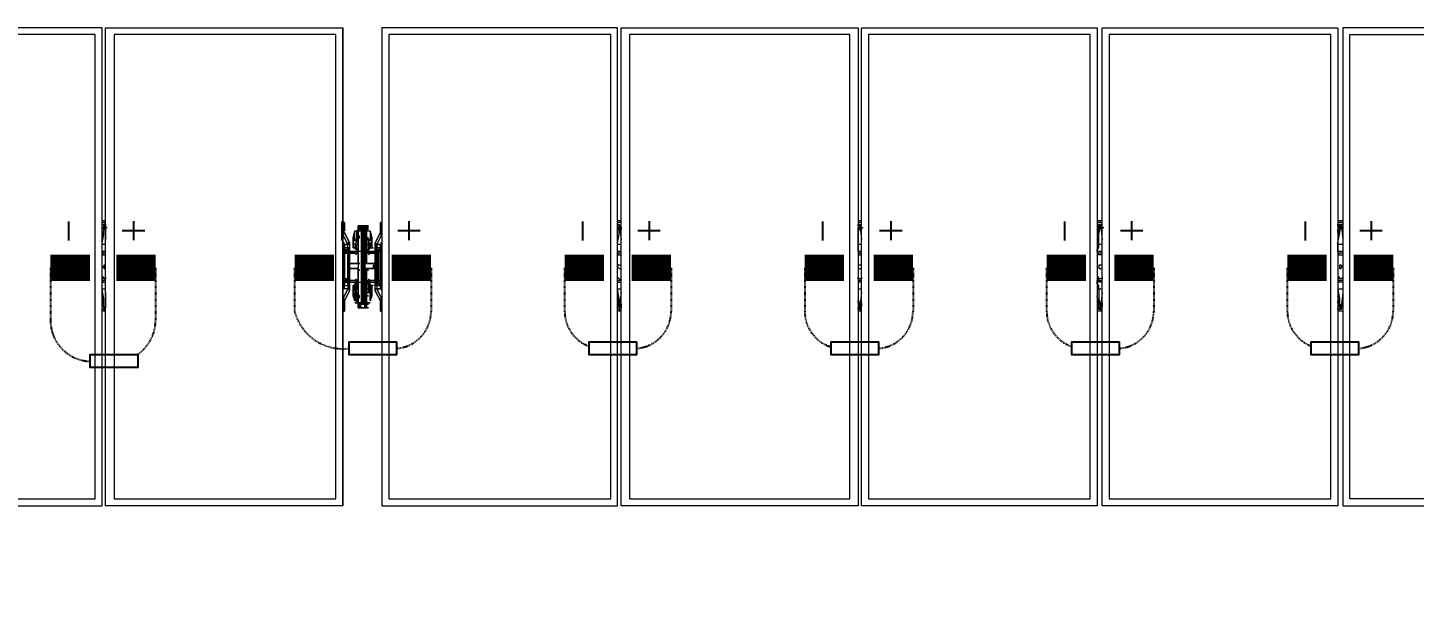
# Model space of a CAD drawing. Header units: feet. Extents: x -12372 to 90117, y -14865 to 4121.
# Drawn here: x 1624.9 to 1887.6, y 3647.3 to 3755.2 of the extents above; entities that cross this region are included whole.
import ezdxf
from ezdxf import colors
from ezdxf.entities.mleader import LeaderData, LeaderLine
from ezdxf.math import Vec2, Vec3

# ---------------------------------------------------------------- set-up
doc = ezdxf.new("R2010")
doc.units = ezdxf.units.FT
doc.header["$MEASUREMENT"] = 0
doc.linetypes.add('HIDDEN', pattern=[0.375, 0.25, -0.125])
for name, color, linetype in [('E-HARN-COMP', 8, 'Continuous'), ('E-TRNK-CABL-NEG', 6, 'HIDDEN'), ('E-TRUNK-CABLE-POS', 6, 'HIDDEN'), ('G-ANNO-TEXT', 1, 'Continuous'), ('Polarity-Text', 7, 'Continuous')]:
    doc.layers.add(name, color=color, linetype=linetype)
doc.styles.add('NEI-A', font='arial.ttf')

# ---------------------------------------------------------------- blocks, each defined once
blk = doc.blocks.new('A$C4742fff2')
at = {"lineweight": 5}
for points in [[(7.893, 0.4666), (7.663, 0.4666), (7.663, 0), (7.893, 0)], [(8.128, 0), (7.8963, 0), (7.8963, 0.4666), (8.128, 0.4666)], [(8.1663, 0), (8.3963, 0), (8.3963, 0.4666), (8.1663, 0.4666)], [(8.6313, 0.4666), (8.6313, 0), (8.3997, 0), (8.3997, 0.4666)], [(8.8646, 0), (8.6346, 0), (8.6346, 0.4666), (8.8646, 0.4666)], [(9.0996, 0), (8.8696, 0), (8.8696, 0.4666), (9.0996, 0.4666)], [(9.1046, 0), (9.3346, 0), (9.3346, 0.4666), (9.1046, 0.4666)], [(7.8863, 0.0067), (7.8863, 0.46), (7.6697, 0.46), (7.6697, 0.0067)], [(8.1213, 0.0067), (8.1213, 0.46), (7.9047, 0.46), (7.9047, 0.0067)], [(8.3897, 0.0067), (8.3897, 0.46), (8.173, 0.46), (8.173, 0.0067)], [(8.623, 0.46), (8.408, 0.46), (8.408, 0.0067), (8.623, 0.0067)], [(8.858, 0.0067), (8.858, 0.46), (8.6413, 0.46), (8.6413, 0.0067)], [(9.093, 0.0067), (9.093, 0.46), (8.8763, 0.46), (8.8763, 0.0067)], [(9.1113, 0.46), (9.328, 0.46), (9.328, 0.0067), (9.1113, 0.0067)], [(8.1297, 0.2683), (8.1297, 0.27), (8.1297, 0.2767), (8.128, 0.2767), (8.1297, 0.2767), (8.1297, 0.27)], [(8.1447, 0.2733), (8.143, 0.2733), (8.143, 0.2717), (8.143, 0.2733)], [(8.1513, 0.2733), (8.1513, 0.2717), (8.1513, 0.2733), (8.153, 0.2733)], [(8.1513, 0.2717), (8.1513, 0.2617), (8.153, 0.2617), (8.1513, 0.2617), (8.1513, 0.24), (8.1513, 0.2383), (8.1513, 0.24), (8.1513, 0.2617)], [(8.1647, 0.27), (8.1647, 0.2683), (8.1647, 0.27), (8.1647, 0.2767), (8.1663, 0.2767), (8.1647, 0.2767)], [(8.133, 0.255), (8.1297, 0.255), (8.1297, 0.2517), (8.128, 0.2517), (8.128, 0.2533), (8.128, 0.2517), (8.1297, 0.2517), (8.1297, 0.255), (8.133, 0.255), (8.133, 0.2567), (8.1347, 0.2567), (8.1297, 0.2667), (8.1347, 0.2567), (8.133, 0.2567)], [(8.1397, 0.2683), (8.138, 0.2617), (8.138, 0.2517), (8.138, 0.2533), (8.138, 0.2517), (8.138, 0.2617)], [(8.138, 0.2517), (8.138, 0.2617), (8.138, 0.2517), (8.1397, 0.2517), (8.1413, 0.25), (8.1397, 0.2517), (8.1413, 0.25), (8.1413, 0.2517), (8.1413, 0.25), (8.1397, 0.2517), (8.1413, 0.25), (8.1397, 0.2517)], [(8.1413, 0.26), (8.1413, 0.2567), (8.1413, 0.26), (8.1397, 0.26), (8.1397, 0.2683), (8.1413, 0.2683), (8.143, 0.2683), (8.1413, 0.2683), (8.1413, 0.26), (8.1397, 0.26), (8.1397, 0.2683), (8.1413, 0.2683)], [(8.1397, 0.26), (8.1397, 0.2583)], [(8.1463, 0.2), (8.1463, 0.1967), (8.1447, 0.1967), (8.1447, 0.195), (8.1447, 0.1967), (8.1463, 0.1967), (8.1463, 0.2), (8.1463, 0.2183), (8.148, 0.2183), (8.148, 0.2483), (8.1497, 0.2483), (8.1497, 0.2683), (8.148, 0.2683), (8.148, 0.2483), (8.1463, 0.2483), (8.148, 0.2483), (8.1463, 0.2483), (8.1463, 0.2183), (8.148, 0.2183), (8.148, 0.1983), (8.1497, 0.1983), (8.1497, 0.2183), (8.1497, 0.1983), (8.148, 0.1983), (8.148, 0.2183), (8.1497, 0.2183), (8.1497, 0.2483), (8.1497, 0.2183), (8.148, 0.2183), (8.1463, 0.2183), (8.1463, 0.1983), (8.143, 0.1983), (8.143, 0.2183), (8.143, 0.1983), (8.1463, 0.1983), (8.1463, 0.2183), (8.1463, 0.2), (8.148, 0.2), (8.1497, 0.2), (8.148, 0.2)], [(8.1463, 0.2683), (8.1463, 0.2483), (8.143, 0.2483), (8.143, 0.2683)], [(8.1447, 0.2633), (8.143, 0.2633)], [(8.148, 0.2483), (8.148, 0.2683), (8.1497, 0.2683), (8.1497, 0.2483)], [(8.1497, 0.2633), (8.1513, 0.2633)], [(8.153, 0.2567), (8.153, 0.26)], [(8.1547, 0.2583), (8.1547, 0.26)], [(8.1647, 0.255), (8.1613, 0.255), (8.1597, 0.2567), (8.1647, 0.2667), (8.1597, 0.2567), (8.1613, 0.255), (8.1613, 0.2517), (8.1647, 0.2517)], [(8.1297, 0.2467), (8.128, 0.2467), (8.1297, 0.2467), (8.1313, 0.2467), (8.133, 0.2467), (8.1313, 0.2467), (8.133, 0.2467), (8.133, 0.2483), (8.133, 0.25), (8.133, 0.2483), (8.133, 0.2467), (8.1313, 0.2467), (8.1297, 0.2467), (8.1297, 0.2483), (8.1313, 0.2483), (8.1313, 0.25), (8.133, 0.2483), (8.133, 0.2467), (8.133, 0.2483), (8.1313, 0.2483), (8.1297, 0.2483), (8.1297, 0.2467), (8.1313, 0.2467)], [(8.1313, 0.25), (8.1297, 0.2483), (8.1313, 0.2467), (8.133, 0.2483)], [(8.1313, 0.25), (8.1297, 0.2483), (8.1313, 0.2467), (8.133, 0.2483)], [(8.1347, 0.2467), (8.143, 0.2467)], [(8.1397, 0.2567), (8.1397, 0.2517), (8.1413, 0.25), (8.1413, 0.255)], [(8.1397, 0.2567), (8.1397, 0.2517), (8.1413, 0.25), (8.1413, 0.255)], [(8.1463, 0.2183), (8.1463, 0.2483), (8.148, 0.2483), (8.148, 0.2183)], [(8.1647, 0.215), (8.1647, 0.2167), (8.1647, 0.215), (8.1647, 0.2117), (8.1647, 0.215), (8.1663, 0.215), (8.1663, 0.2133), (8.1663, 0.215), (8.1613, 0.215), (8.1613, 0.2117), (8.163, 0.2117), (8.1613, 0.2117), (8.1597, 0.2117), (8.1597, 0.21), (8.1647, 0.2), (8.1597, 0.21), (8.1597, 0.2117), (8.1613, 0.2117), (8.1647, 0.2117), (8.1613, 0.2117), (8.1597, 0.2117), (8.1597, 0.215), (8.1613, 0.215), (8.1597, 0.215), (8.1597, 0.2517), (8.1613, 0.2517), (8.1597, 0.2517), (8.1597, 0.255), (8.1597, 0.2517), (8.1613, 0.2517), (8.1613, 0.255), (8.1647, 0.255), (8.1647, 0.2517), (8.1647, 0.25), (8.163, 0.25), (8.1613, 0.25), (8.1597, 0.25), (8.1613, 0.25), (8.163, 0.25), (8.163, 0.2483), (8.1647, 0.2483), (8.163, 0.2483), (8.1613, 0.2483), (8.1613, 0.25), (8.163, 0.2483), (8.163, 0.2467), (8.1613, 0.2467), (8.1613, 0.2483), (8.1613, 0.2467), (8.1597, 0.2467), (8.1597, 0.2483), (8.1597, 0.25), (8.1597, 0.2483), (8.1597, 0.2467), (8.1513, 0.2467), (8.1597, 0.2467), (8.1613, 0.2467), (8.163, 0.2467), (8.1613, 0.2467), (8.163, 0.2467), (8.163, 0.2483), (8.163, 0.25), (8.1647, 0.25), (8.1647, 0.2167), (8.163, 0.2167), (8.1647, 0.2167), (8.1647, 0.25), (8.1647, 0.2517), (8.1663, 0.2533), (8.1647, 0.2517), (8.1613, 0.2517), (8.1597, 0.2517), (8.1597, 0.215), (8.1613, 0.215)], [(8.1513, 0.2483), (8.153, 0.2483)], [(8.1547, 0.2517), (8.153, 0.2517), (8.153, 0.25), (8.153, 0.255), (8.153, 0.2567), (8.1547, 0.2567)], [(8.1597, 0.2567), (8.1597, 0.255), (8.1613, 0.255), (8.163, 0.255), (8.1613, 0.255), (8.1597, 0.255)], [(8.1613, 0.25), (8.1597, 0.2483), (8.1613, 0.2467), (8.163, 0.2483)], [(8.1613, 0.25), (8.1597, 0.2483), (8.1613, 0.2467), (8.163, 0.2483)], [(8.163, 0.2483), (8.1613, 0.2483)], [(8.1647, 0.2467), (8.1663, 0.2467)], [(8.1663, 0.25), (8.1663, 0.2517)], [(7.8963, 0.235), (7.8947, 0.235), (7.8947, 0.2333), (7.893, 0.2333), (7.8947, 0.2333), (7.8947, 0.2317), (7.8963, 0.2317), (7.8963, 0.2333)], [(8.1297, 0.2367), (8.128, 0.2367)], [(8.1297, 0.235), (8.128, 0.235)], [(8.1297, 0.2317), (8.128, 0.2317)], [(8.1297, 0.2317), (8.128, 0.2317)], [(8.1347, 0.235), (8.1347, 0.2317), (8.143, 0.2317), (8.1347, 0.2317)], [(8.1497, 0.2367), (8.1597, 0.2367)], [(8.158, 0.2317), (8.1597, 0.2317), (8.1497, 0.2317), (8.1597, 0.2317), (8.158, 0.2317), (8.158, 0.235), (8.1597, 0.235), (8.158, 0.235)], [(8.153, 0.2367), (8.1513, 0.2367), (8.1513, 0.24), (8.1513, 0.2367)], [(8.153, 0.2367), (8.1513, 0.2367)], [(8.153, 0.2367), (8.1513, 0.2367)], [(8.1647, 0.2367), (8.1663, 0.2367)], [(8.1647, 0.235), (8.1663, 0.235)], [(8.1663, 0.2317), (8.1647, 0.2317)], [(8.1663, 0.2317), (8.1647, 0.2317)], [(8.398, 0.235), (8.3963, 0.235), (8.3963, 0.2333), (8.398, 0.2317), (8.3997, 0.2317), (8.3997, 0.2333), (8.3997, 0.235)], [(8.633, 0.235), (8.6313, 0.235), (8.6313, 0.2317), (8.6346, 0.2317), (8.6346, 0.2333), (8.6346, 0.235)], [(8.868, 0.235), (8.8663, 0.235), (8.8663, 0.2317), (8.8696, 0.2317), (8.8696, 0.2333), (8.8696, 0.235)], [(9.103, 0.235), (9.1013, 0.235), (9.1013, 0.2317), (9.103, 0.2317), (9.103, 0.2333), (9.1046, 0.2333)], [(8.1297, 0.22), (8.1297, 0.2217), (8.1313, 0.2217), (8.1297, 0.2217), (8.1297, 0.22), (8.1297, 0.2183), (8.1313, 0.2183), (8.133, 0.2183), (8.133, 0.22), (8.1313, 0.22), (8.1297, 0.22), (8.128, 0.22)], [(8.128, 0.215), (8.128, 0.2133), (8.128, 0.215), (8.1297, 0.215), (8.128, 0.215), (8.128, 0.2167)], [(8.1313, 0.2217), (8.1297, 0.22), (8.1313, 0.2183), (8.133, 0.22)], [(8.1313, 0.2217), (8.1297, 0.22), (8.1313, 0.2183), (8.133, 0.22)], [(8.1313, 0.2217), (8.133, 0.2217)], [(8.143, 0.2183), (8.1413, 0.2183)], [(8.143, 0.1967), (8.143, 0.205), (8.1447, 0.205), (8.143, 0.205), (8.143, 0.2267), (8.143, 0.2283), (8.143, 0.2267), (8.143, 0.205)], [(8.1513, 0.205), (8.1513, 0.1967), (8.1513, 0.205), (8.153, 0.205), (8.1513, 0.205), (8.1513, 0.2267), (8.1513, 0.2283), (8.1513, 0.2267), (8.1513, 0.23), (8.1513, 0.2267), (8.1513, 0.23), (8.1513, 0.2267)], [(8.163, 0.22), (8.1613, 0.22), (8.163, 0.22), (8.1613, 0.22), (8.163, 0.22), (8.1613, 0.22), (8.163, 0.22), (8.1613, 0.22), (8.163, 0.22), (8.1613, 0.22), (8.163, 0.22), (8.163, 0.2183), (8.1613, 0.2183), (8.163, 0.2183), (8.163, 0.22), (8.163, 0.2217), (8.1613, 0.2217), (8.1597, 0.2217), (8.1597, 0.22), (8.1513, 0.22), (8.1597, 0.22), (8.1597, 0.2183), (8.1613, 0.2183), (8.1613, 0.22), (8.163, 0.22), (8.1647, 0.22), (8.1663, 0.22), (8.1647, 0.22)], [(8.1547, 0.21), (8.1547, 0.2167), (8.153, 0.2167), (8.153, 0.2117), (8.1547, 0.2117), (8.1547, 0.21), (8.1547, 0.2083), (8.1513, 0.2083), (8.1513, 0.1983), (8.1547, 0.1983), (8.1513, 0.1983), (8.1513, 0.2083), (8.1547, 0.2083), (8.1547, 0.2), (8.1563, 0.205), (8.1563, 0.215), (8.1547, 0.215), (8.153, 0.2167), (8.1547, 0.215), (8.153, 0.2167), (8.153, 0.215), (8.153, 0.2167), (8.1547, 0.215), (8.153, 0.2167), (8.1547, 0.215), (8.1547, 0.2133), (8.1547, 0.215), (8.1563, 0.215), (8.1563, 0.205), (8.1547, 0.2), (8.1547, 0.2083), (8.1547, 0.21), (8.1547, 0.2117), (8.153, 0.2117), (8.153, 0.2167), (8.1547, 0.2167)], [(8.1613, 0.2217), (8.1597, 0.22), (8.1613, 0.2183), (8.163, 0.22)], [(8.1613, 0.2217), (8.1597, 0.22), (8.1613, 0.2183), (8.163, 0.22)], [(8.1613, 0.22), (8.163, 0.22), (8.1613, 0.2217)], [(8.163, 0.22), (8.1613, 0.22)], [(8.1663, 0.215), (8.1663, 0.2167)], [(8.1447, 0.2033), (8.143, 0.2033)], [(8.1513, 0.2033), (8.1497, 0.2033)], [(8.153, 0.2083), (8.153, 0.2117)], [(8.1597, 0.2117), (8.1597, 0.21), (8.1597, 0.2117), (8.1597, 0.215), (8.1613, 0.215), (8.1613, 0.2117)], [(8.1297, 0.1967), (8.1297, 0.1983), (8.1297, 0.1967), (8.1297, 0.19), (8.128, 0.19), (8.1297, 0.19)], [(8.1447, 0.1967), (8.1447, 0.195), (8.143, 0.195), (8.1447, 0.195), (8.143, 0.195), (8.143, 0.1967), (8.143, 0.195), (8.143, 0.1983), (8.1413, 0.1983), (8.143, 0.1983), (8.143, 0.195), (8.143, 0.1933), (8.1497, 0.1933), (8.1513, 0.1933), (8.1497, 0.1933), (8.143, 0.1933), (8.143, 0.195), (8.1447, 0.195), (8.1463, 0.195), (8.1447, 0.195), (8.1447, 0.1967), (8.1463, 0.1967), (8.1463, 0.1983), (8.148, 0.1983), (8.148, 0.1967), (8.1497, 0.1967), (8.148, 0.1967), (8.1497, 0.1967), (8.148, 0.1967), (8.148, 0.1983), (8.1463, 0.1983), (8.1463, 0.1967)], [(8.1447, 0.1933), (8.143, 0.1933), (8.143, 0.195), (8.143, 0.1933), (8.143, 0.195), (8.143, 0.1967), (8.143, 0.195), (8.143, 0.1933), (8.1447, 0.1933), (8.143, 0.1933)], [(8.1497, 0.1967), (8.148, 0.1967), (8.1497, 0.1967), (8.1497, 0.195), (8.1513, 0.195), (8.1497, 0.195), (8.1513, 0.195), (8.1497, 0.195), (8.1497, 0.1967), (8.148, 0.1967), (8.1463, 0.1967), (8.148, 0.1967), (8.1497, 0.1967), (8.1497, 0.195), (8.1497, 0.1967), (8.1497, 0.1983)], [(8.148, 0.1967), (8.1463, 0.1967)], [(8.153, 0.1967), (8.1513, 0.1967), (8.1513, 0.195), (8.1497, 0.195), (8.1513, 0.195), (8.1513, 0.1933), (8.153, 0.1933), (8.1513, 0.1933), (8.1513, 0.195), (8.1513, 0.1967)], [(8.1663, 0.19), (8.1647, 0.19), (8.1647, 0.1967), (8.1647, 0.1983), (8.1647, 0.1967), (8.1647, 0.19)]]:
    blk.add_lwpolyline(points, close=True, dxfattribs=at)
for points in [[(8.128, 0), (8.128, 0.4666)], [(8.1663, 0.4666), (8.1663, 0)], [(8.1213, 0.0067), (8.1213, 0.46)], [(8.173, 0.46), (8.173, 0.0067)], [(7.8963, 0.2783), (7.893, 0.2783)], [(7.8963, 0.275), (7.8947, 0.275), (7.8947, 0.2717), (7.893, 0.27)], [(7.8947, 0.255), (7.893, 0.255), (7.893, 0.2567), (7.8947, 0.265), (7.8947, 0.275)], [(7.8963, 0.275), (7.8947, 0.275), (7.8963, 0.275)], [(7.8963, 0.27), (7.8963, 0.2733)], [(8.143, 0.2367), (8.1447, 0.2367), (8.143, 0.2367), (8.1447, 0.2367), (8.143, 0.2367), (8.1447, 0.2367), (8.143, 0.2367), (8.1347, 0.2367), (8.143, 0.2367), (8.143, 0.24), (8.143, 0.2367), (8.143, 0.24), (8.143, 0.2383), (8.143, 0.24), (8.143, 0.2617), (8.143, 0.2717), (8.1447, 0.2717), (8.1463, 0.2717), (8.1463, 0.2683), (8.1463, 0.2483), (8.143, 0.2483), (8.143, 0.2183), (8.1463, 0.2183), (8.1463, 0.2483), (8.1463, 0.2683), (8.1463, 0.27), (8.148, 0.27), (8.1463, 0.27)], [(8.1447, 0.2367), (8.143, 0.2367), (8.1447, 0.2367), (8.143, 0.2367), (8.143, 0.24), (8.143, 0.2617), (8.1447, 0.2617), (8.143, 0.2617), (8.143, 0.2717), (8.1447, 0.2717), (8.1463, 0.2717), (8.1463, 0.2683), (8.148, 0.2683), (8.148, 0.2717), (8.1463, 0.2717), (8.1447, 0.2717), (8.1463, 0.2717), (8.1447, 0.2717), (8.143, 0.2717), (8.143, 0.2683), (8.143, 0.2733), (8.1447, 0.2733), (8.143, 0.2733), (8.1447, 0.2733), (8.1513, 0.2733), (8.1497, 0.2733), (8.1447, 0.2733), (8.143, 0.2733), (8.1447, 0.2717), (8.1463, 0.2717), (8.1447, 0.2717), (8.143, 0.2733), (8.143, 0.2717), (8.143, 0.27), (8.1447, 0.27), (8.143, 0.27), (8.143, 0.2717), (8.1447, 0.2717), (8.1463, 0.2717), (8.148, 0.2717), (8.1497, 0.2717), (8.148, 0.2717), (8.1497, 0.2717), (8.1513, 0.2717), (8.153, 0.2717), (8.1513, 0.2717), (8.1513, 0.27), (8.153, 0.27), (8.1513, 0.27), (8.153, 0.27), (8.1513, 0.27), (8.1513, 0.2717), (8.1513, 0.2733), (8.1497, 0.2717), (8.1513, 0.2717), (8.1497, 0.2717), (8.1513, 0.2717), (8.1497, 0.2717), (8.1513, 0.2717), (8.1513, 0.2733), (8.153, 0.2733), (8.1513, 0.2733), (8.1497, 0.2717), (8.148, 0.2717), (8.148, 0.2683), (8.1463, 0.2683), (8.1463, 0.27), (8.148, 0.27), (8.1497, 0.27), (8.148, 0.27), (8.1497, 0.27), (8.1497, 0.2683), (8.148, 0.2683), (8.1497, 0.2683), (8.1497, 0.27), (8.148, 0.27), (8.1463, 0.27), (8.148, 0.27), (8.1463, 0.27), (8.148, 0.27)], [(8.148, 0.2717), (8.1497, 0.2717)], [(8.1497, 0.2717), (8.148, 0.2717)], [(8.1497, 0.2717), (8.1497, 0.2717)], [(8.1497, 0.2717), (8.1497, 0.2717)], [(8.1513, 0.2717), (8.1513, 0.27)], [(8.1513, 0.2717), (8.1513, 0.27)], [(8.3997, 0.2783), (8.3963, 0.2783)], [(8.398, 0.255), (8.3963, 0.255), (8.3963, 0.2567), (8.398, 0.265), (8.398, 0.275), (8.398, 0.2717), (8.3963, 0.2717), (8.3963, 0.27)], [(8.3997, 0.27), (8.3997, 0.2733)], [(8.6346, 0.2783), (8.6313, 0.2783)], [(8.633, 0.255), (8.6313, 0.255), (8.6313, 0.265), (8.633, 0.275), (8.633, 0.2733), (8.6313, 0.2733), (8.6313, 0.2717), (8.6313, 0.27)], [(8.633, 0.27), (8.633, 0.2733)], [(8.8696, 0.2783), (8.8646, 0.2783)], [(8.8646, 0.255), (8.8663, 0.255), (8.8663, 0.265), (8.868, 0.275)], [(8.8663, 0.27), (8.8663, 0.2733), (8.868, 0.275), (8.8696, 0.275)], [(8.868, 0.27), (8.868, 0.2733)], [(9.1046, 0.2783), (9.0996, 0.2783)], [(9.0996, 0.27), (9.1013, 0.2717), (9.1013, 0.275), (9.103, 0.275), (9.1046, 0.275)], [(9.1013, 0.255), (9.0996, 0.255), (9.0996, 0.2567), (9.1013, 0.265), (9.103, 0.275)], [(9.103, 0.27), (9.103, 0.2733)], [(8.1297, 0.2667), (8.1297, 0.2667)], [(8.1297, 0.2667), (8.1297, 0.2667)], [(8.1413, 0.2483), (8.143, 0.2483), (8.1413, 0.2483), (8.143, 0.2483), (8.1413, 0.2483), (8.143, 0.2483), (8.143, 0.2183), (8.1463, 0.2183), (8.1463, 0.2483), (8.1463, 0.2683), (8.143, 0.2683), (8.143, 0.2483), (8.1413, 0.2483), (8.143, 0.2483), (8.1347, 0.2483), (8.1397, 0.2483)], [(8.1397, 0.2617), (8.1397, 0.2617)], [(8.1397, 0.2617), (8.1397, 0.2617)], [(8.1513, 0.2683), (8.1547, 0.2683), (8.1547, 0.26), (8.1513, 0.26), (8.1513, 0.2683), (8.1547, 0.2683), (8.1547, 0.26), (8.1513, 0.26), (8.1513, 0.2683), (8.153, 0.2683)], [(8.1563, 0.2517), (8.1563, 0.2617), (8.1547, 0.2683), (8.1563, 0.2617), (8.1563, 0.2517), (8.1547, 0.2517), (8.1547, 0.2567), (8.153, 0.2567), (8.153, 0.255), (8.153, 0.25), (8.1547, 0.2517), (8.153, 0.25), (8.153, 0.2517), (8.1547, 0.2517), (8.1563, 0.2517), (8.1563, 0.2617), (8.1563, 0.2517), (8.158, 0.2517)], [(8.153, 0.2683), (8.153, 0.2683)], [(8.1547, 0.2617), (8.1547, 0.2617)], [(8.1547, 0.2617), (8.1547, 0.2617)], [(8.1647, 0.27), (8.1647, 0.27)], [(8.1647, 0.2667), (8.1647, 0.2667)], [(8.1647, 0.2667), (8.1647, 0.2667)], [(7.8947, 0.2483), (7.893, 0.2483), (7.893, 0.255)], [(7.8963, 0.2483), (7.893, 0.2483)], [(7.8963, 0.2467), (7.893, 0.2467), (7.8947, 0.2467)], [(7.893, 0.2467), (7.893, 0.245), (7.8963, 0.245)], [(8.1347, 0.2483), (8.133, 0.2483), (8.1313, 0.2483), (8.133, 0.2483), (8.1313, 0.2483), (8.133, 0.2483), (8.1313, 0.2483), (8.133, 0.2483), (8.1313, 0.2483), (8.133, 0.2483), (8.1313, 0.25), (8.1313, 0.2483), (8.133, 0.2483), (8.1313, 0.2483), (8.133, 0.2483), (8.1313, 0.2483), (8.133, 0.2483), (8.1313, 0.2483), (8.133, 0.2483), (8.1313, 0.2483), (8.1297, 0.2483), (8.1297, 0.25), (8.1313, 0.25), (8.133, 0.25), (8.1313, 0.25), (8.1297, 0.25), (8.1297, 0.2517), (8.133, 0.2517), (8.133, 0.255), (8.1347, 0.255), (8.133, 0.255), (8.1347, 0.255), (8.1347, 0.2567), (8.1347, 0.255), (8.1347, 0.2517), (8.133, 0.2517), (8.1347, 0.2517), (8.1347, 0.215), (8.133, 0.215), (8.1347, 0.215), (8.1347, 0.2117), (8.1347, 0.21), (8.1347, 0.2117), (8.1347, 0.215), (8.133, 0.215), (8.1347, 0.215), (8.1347, 0.2517), (8.133, 0.2517), (8.133, 0.255), (8.1347, 0.255), (8.1347, 0.2517), (8.133, 0.2517), (8.1297, 0.2517), (8.1297, 0.25), (8.128, 0.25), (8.128, 0.2167), (8.1297, 0.2167), (8.1297, 0.215), (8.133, 0.215), (8.133, 0.2117), (8.1347, 0.2117), (8.133, 0.2117), (8.1347, 0.2117), (8.133, 0.2117), (8.1297, 0.2117), (8.1297, 0.215), (8.133, 0.215), (8.133, 0.2117), (8.1347, 0.2117), (8.1347, 0.21), (8.1297, 0.2), (8.1347, 0.21), (8.1347, 0.2117), (8.133, 0.2117), (8.1297, 0.2117), (8.1297, 0.215), (8.1297, 0.2167), (8.128, 0.2167), (8.128, 0.25), (8.128, 0.2517), (8.128, 0.25), (8.1297, 0.25), (8.1297, 0.2483), (8.1297, 0.2467), (8.1297, 0.2483)], [(8.1297, 0.25), (8.1297, 0.25)], [(8.1297, 0.25), (8.1297, 0.25)], [(8.1297, 0.2483), (8.1297, 0.2483)], [(8.1297, 0.2483), (8.1297, 0.2483)], [(8.1297, 0.2467), (8.1297, 0.2467)], [(8.1297, 0.2467), (8.1297, 0.2467)], [(8.1313, 0.25), (8.1313, 0.25)], [(8.1313, 0.25), (8.1313, 0.25)], [(8.1313, 0.2483), (8.133, 0.2483)], [(8.1313, 0.2467), (8.1313, 0.2467)], [(8.1313, 0.2467), (8.1313, 0.2467)], [(8.133, 0.2517), (8.133, 0.2517)], [(8.133, 0.2517), (8.133, 0.2517)], [(8.133, 0.25), (8.133, 0.25)], [(8.133, 0.25), (8.133, 0.25)], [(8.133, 0.2483), (8.133, 0.2483)], [(8.133, 0.2483), (8.133, 0.2483)], [(8.133, 0.2467), (8.133, 0.2467)], [(8.133, 0.2467), (8.133, 0.2467)], [(8.1347, 0.2517), (8.1347, 0.2517)], [(8.1347, 0.2517), (8.1347, 0.2517)], [(8.1413, 0.245), (8.1397, 0.2467)], [(8.1513, 0.2483), (8.153, 0.2483), (8.1547, 0.2483), (8.153, 0.2483), (8.1513, 0.2483), (8.1597, 0.2483), (8.1547, 0.2483), (8.153, 0.2483), (8.1547, 0.2483)], [(8.153, 0.2517), (8.153, 0.25), (8.1547, 0.2517)], [(8.153, 0.25), (8.1547, 0.2517)], [(8.153, 0.25), (8.1547, 0.2517)], [(8.153, 0.2517), (8.153, 0.25), (8.1547, 0.2517)], [(8.1547, 0.2467), (8.153, 0.245)], [(8.1547, 0.2533), (8.1547, 0.2517)], [(8.1547, 0.2533), (8.1547, 0.2517)], [(8.1597, 0.2517), (8.1597, 0.2517)], [(8.1597, 0.2517), (8.1597, 0.2517)], [(8.1597, 0.25), (8.1597, 0.25)], [(8.1597, 0.25), (8.1597, 0.25)], [(8.1597, 0.2483), (8.1597, 0.2483)], [(8.1597, 0.2483), (8.1597, 0.2483)], [(8.1597, 0.2467), (8.1597, 0.2467)], [(8.1597, 0.2467), (8.1597, 0.2467)], [(8.1613, 0.2517), (8.1613, 0.2517)], [(8.1613, 0.25), (8.1613, 0.25)], [(8.1613, 0.2483), (8.1613, 0.25), (8.163, 0.2483)], [(8.1613, 0.25), (8.1613, 0.25)], [(8.1613, 0.2483), (8.163, 0.2483)], [(8.1613, 0.2483), (8.163, 0.2483)], [(8.1613, 0.2483), (8.163, 0.2483)], [(8.1613, 0.2483), (8.163, 0.2483)], [(8.1613, 0.2483), (8.163, 0.2483)], [(8.1613, 0.2483), (8.163, 0.2483)], [(8.1613, 0.2483), (8.163, 0.2483)], [(8.1613, 0.2483), (8.163, 0.2483)], [(8.1613, 0.2483), (8.163, 0.2483)], [(8.1613, 0.2483), (8.163, 0.2483)], [(8.1613, 0.2483), (8.163, 0.2483)], [(8.1613, 0.2483), (8.163, 0.2483)], [(8.1613, 0.2483), (8.163, 0.2483)], [(8.1613, 0.2483), (8.163, 0.2483)], [(8.1613, 0.2483), (8.163, 0.2483)], [(8.1613, 0.2483), (8.163, 0.2483)], [(8.1613, 0.2467), (8.1613, 0.2467)], [(8.1613, 0.2467), (8.1613, 0.2467)], [(8.163, 0.25), (8.163, 0.25)], [(8.163, 0.25), (8.163, 0.25)], [(8.163, 0.2483), (8.163, 0.2483)], [(8.163, 0.2467), (8.163, 0.2483)], [(8.163, 0.2483), (8.163, 0.2483)], [(8.163, 0.2467), (8.163, 0.2483)], [(8.163, 0.2467), (8.163, 0.2467)], [(8.163, 0.2467), (8.163, 0.2467)], [(8.398, 0.2483), (8.3963, 0.2483), (8.3963, 0.255)], [(8.3997, 0.2483), (8.3963, 0.2483)], [(8.3997, 0.2467), (8.3963, 0.2467), (8.398, 0.2467)], [(8.3963, 0.2467), (8.3963, 0.245), (8.3997, 0.245)], [(8.633, 0.2483), (8.6313, 0.2483), (8.6313, 0.255)], [(8.6346, 0.2483), (8.6313, 0.2483)], [(8.6346, 0.2467), (8.6313, 0.2467), (8.633, 0.2467)], [(8.6313, 0.2467), (8.6313, 0.245), (8.6346, 0.245)], [(8.868, 0.2483), (8.8663, 0.2483), (8.8646, 0.2483), (8.8646, 0.25), (8.8663, 0.2517), (8.8663, 0.255)], [(8.8696, 0.2483), (8.8646, 0.2483)], [(8.8696, 0.2467), (8.8663, 0.2467), (8.8646, 0.2467)], [(8.8696, 0.245), (8.8663, 0.245), (8.8646, 0.245)], [(8.8663, 0.245), (8.8663, 0.2467)], [(9.1013, 0.2483), (9.0996, 0.2483), (9.0996, 0.255)], [(9.1046, 0.2483), (9.0996, 0.2483)], [(9.1046, 0.2467), (9.0996, 0.2467), (9.1013, 0.2467)], [(9.0996, 0.2467), (9.0996, 0.245), (9.1046, 0.245)], [(8.143, 0.23), (8.143, 0.2267), (8.143, 0.23), (8.1447, 0.23), (8.143, 0.23), (8.1447, 0.23), (8.143, 0.23), (8.143, 0.2267), (8.143, 0.23), (8.143, 0.2317), (8.143, 0.23), (8.143, 0.2317), (8.143, 0.23), (8.1447, 0.23)], [(8.1513, 0.2367), (8.1513, 0.24)], [(8.1513, 0.24), (8.1513, 0.2367)], [(8.1513, 0.2367), (8.153, 0.2367)], [(8.1513, 0.2367), (8.153, 0.2367)], [(8.1513, 0.2367), (8.153, 0.2367)], [(8.1513, 0.23), (8.1513, 0.2317), (8.1513, 0.23), (8.1513, 0.2317), (8.1513, 0.23), (8.153, 0.23), (8.1513, 0.23), (8.153, 0.23), (8.1513, 0.23), (8.153, 0.23)], [(7.8963, 0.2233), (7.8963, 0.2217), (7.8947, 0.2217), (7.8947, 0.2233), (7.893, 0.2233), (7.893, 0.22), (7.893, 0.2183)], [(7.8963, 0.22), (7.893, 0.22), (7.8947, 0.22)], [(7.8963, 0.1933), (7.8947, 0.1933), (7.8947, 0.2017), (7.893, 0.2117), (7.893, 0.2183), (7.8963, 0.2183)], [(8.1297, 0.2217), (8.1297, 0.2217)], [(8.133, 0.22), (8.133, 0.2183), (8.1313, 0.2183), (8.1297, 0.2183), (8.1297, 0.22), (8.1297, 0.2183), (8.1313, 0.2183), (8.133, 0.2183), (8.133, 0.22), (8.1313, 0.22), (8.133, 0.22), (8.1313, 0.22), (8.133, 0.22), (8.1313, 0.22), (8.133, 0.22), (8.1313, 0.22), (8.133, 0.22), (8.1313, 0.2217), (8.1313, 0.22), (8.133, 0.22), (8.1313, 0.22), (8.133, 0.22), (8.1313, 0.22), (8.133, 0.22), (8.1313, 0.22), (8.133, 0.22), (8.1313, 0.22), (8.133, 0.22), (8.1313, 0.2217), (8.1313, 0.22), (8.1297, 0.22), (8.1297, 0.2183), (8.1313, 0.2183), (8.133, 0.2183), (8.133, 0.22), (8.133, 0.2217), (8.133, 0.22), (8.1347, 0.22), (8.143, 0.22), (8.1347, 0.22), (8.1397, 0.22), (8.1413, 0.2217)], [(8.1297, 0.2217), (8.1297, 0.2217)], [(8.1297, 0.22), (8.1297, 0.22)], [(8.1297, 0.22), (8.1297, 0.22)], [(8.1297, 0.2183), (8.1297, 0.2183)], [(8.1297, 0.2183), (8.1297, 0.2183)], [(8.1313, 0.2217), (8.1313, 0.2217)], [(8.1313, 0.2217), (8.1313, 0.2217)], [(8.1313, 0.2183), (8.1313, 0.2183)], [(8.1313, 0.2183), (8.1313, 0.2183)], [(8.133, 0.2217), (8.133, 0.2217)], [(8.133, 0.2217), (8.133, 0.2217)], [(8.133, 0.22), (8.133, 0.22)], [(8.133, 0.22), (8.133, 0.22)], [(8.133, 0.2183), (8.133, 0.2183)], [(8.133, 0.2183), (8.133, 0.2183)], [(8.1347, 0.2183), (8.143, 0.2183), (8.1413, 0.2183), (8.143, 0.2183), (8.1413, 0.2183), (8.1413, 0.22), (8.143, 0.22)], [(8.1397, 0.215), (8.1413, 0.2167), (8.1397, 0.215), (8.1397, 0.2167), (8.1413, 0.2167), (8.1397, 0.2167), (8.1397, 0.215), (8.1397, 0.21), (8.1397, 0.2083), (8.1397, 0.2), (8.138, 0.205), (8.1397, 0.2), (8.1397, 0.2083), (8.1413, 0.2083), (8.1413, 0.1983), (8.1397, 0.1983), (8.1413, 0.1983), (8.1413, 0.2083), (8.1413, 0.2117), (8.1397, 0.2117), (8.1397, 0.21), (8.1397, 0.2083), (8.1413, 0.2083), (8.1413, 0.2117), (8.1413, 0.2167), (8.1397, 0.215), (8.1413, 0.2167), (8.1413, 0.215), (8.1413, 0.2167), (8.1397, 0.215), (8.1413, 0.2167), (8.1413, 0.2117), (8.1397, 0.2117), (8.1397, 0.21), (8.1397, 0.215), (8.138, 0.215), (8.138, 0.205), (8.138, 0.215), (8.138, 0.205), (8.138, 0.215), (8.138, 0.2133), (8.138, 0.215)], [(8.1413, 0.2183), (8.143, 0.2183)], [(8.1413, 0.2183), (8.143, 0.2183)], [(8.153, 0.2183), (8.1547, 0.2183), (8.153, 0.2183), (8.1513, 0.2183), (8.153, 0.2183), (8.153, 0.22), (8.1513, 0.22)], [(8.1547, 0.2183), (8.153, 0.2183), (8.1513, 0.2183), (8.1597, 0.2183), (8.1613, 0.2183)], [(8.153, 0.2217), (8.1547, 0.22), (8.1597, 0.22), (8.1597, 0.2183)], [(8.1597, 0.2217), (8.1597, 0.2217)], [(8.163, 0.2183), (8.1613, 0.2183), (8.163, 0.2183), (8.163, 0.22), (8.163, 0.2217), (8.1613, 0.2217), (8.1597, 0.2217), (8.1597, 0.22)], [(8.1597, 0.2217), (8.1597, 0.2217)], [(8.1597, 0.22), (8.1597, 0.22)], [(8.1597, 0.22), (8.1597, 0.22)], [(8.1597, 0.2183), (8.1597, 0.2183)], [(8.1597, 0.2183), (8.1597, 0.2183)], [(8.1613, 0.22), (8.1613, 0.2217), (8.163, 0.22)], [(8.1613, 0.2217), (8.1613, 0.2217)], [(8.1613, 0.2217), (8.1613, 0.2217)], [(8.1613, 0.22), (8.163, 0.22)], [(8.1613, 0.22), (8.163, 0.22)], [(8.1613, 0.22), (8.163, 0.22)], [(8.1613, 0.22), (8.163, 0.22)], [(8.1613, 0.22), (8.163, 0.22)], [(8.1613, 0.22), (8.163, 0.22)], [(8.1613, 0.22), (8.1613, 0.2183), (8.163, 0.2183)], [(8.1613, 0.2183), (8.1613, 0.2183)], [(8.1613, 0.2183), (8.1613, 0.2183)], [(8.163, 0.2217), (8.163, 0.2217)], [(8.163, 0.2217), (8.163, 0.2217)], [(8.163, 0.22), (8.163, 0.22)], [(8.163, 0.2183), (8.163, 0.22)], [(8.163, 0.22), (8.163, 0.22)], [(8.163, 0.2183), (8.163, 0.2183)], [(8.163, 0.2183), (8.163, 0.2183)], [(8.398, 0.1933), (8.398, 0.2017), (8.3963, 0.2117), (8.3963, 0.2183), (8.3963, 0.22), (8.3963, 0.2233), (8.398, 0.2217), (8.3997, 0.2217), (8.3997, 0.2233)], [(8.3997, 0.22), (8.3963, 0.22), (8.398, 0.22)], [(8.3963, 0.2183), (8.3997, 0.2183)], [(8.6346, 0.2233), (8.6346, 0.2217), (8.6313, 0.2217), (8.6313, 0.2233), (8.6313, 0.22), (8.6313, 0.2183)], [(8.6346, 0.22), (8.6313, 0.22), (8.633, 0.22)], [(8.6346, 0.2183), (8.6313, 0.2183), (8.6313, 0.2117), (8.6313, 0.2017), (8.633, 0.195), (8.633, 0.1933), (8.6346, 0.1933)], [(8.8696, 0.2233), (8.8696, 0.2217), (8.8663, 0.2217), (8.8663, 0.2233), (8.8646, 0.2233)], [(8.8663, 0.2117), (8.8663, 0.215), (8.8646, 0.2167), (8.8646, 0.2183), (8.8646, 0.22), (8.8663, 0.22), (8.8696, 0.22)], [(8.8696, 0.2183), (8.8663, 0.2183), (8.8646, 0.2183)], [(8.8663, 0.22), (8.8663, 0.2233)], [(9.1046, 0.2233), (9.103, 0.2217), (9.1013, 0.2217), (9.1013, 0.2233), (9.0996, 0.2233), (9.0996, 0.22), (9.0996, 0.2183)], [(9.1046, 0.22), (9.0996, 0.22), (9.1013, 0.22)], [(9.1046, 0.2183), (9.0996, 0.2183), (9.0996, 0.2117), (9.1013, 0.2017), (9.1013, 0.195), (9.103, 0.1933), (9.1046, 0.1933)], [(8.133, 0.215), (8.133, 0.215)], [(8.133, 0.215), (8.133, 0.215)], [(8.1347, 0.215), (8.1347, 0.215)], [(8.1347, 0.215), (8.1347, 0.215)], [(8.1397, 0.205), (8.1397, 0.205)], [(8.1397, 0.205), (8.1397, 0.205)], [(8.1547, 0.205), (8.1547, 0.205)], [(8.1547, 0.205), (8.1547, 0.205)], [(8.158, 0.215), (8.1563, 0.215), (8.1563, 0.205), (8.1563, 0.215)], [(8.1597, 0.215), (8.1597, 0.215)], [(8.1597, 0.215), (8.1597, 0.215)], [(8.1613, 0.215), (8.1613, 0.215)], [(8.1613, 0.215), (8.1613, 0.215)], [(8.8646, 0.2117), (8.8663, 0.2117), (8.8663, 0.2017), (8.868, 0.195), (8.868, 0.1933), (8.8696, 0.1933)], [(7.893, 0.1983), (7.8947, 0.195), (7.8947, 0.1917), (7.8963, 0.1917), (7.8963, 0.1933), (7.8963, 0.1967)], [(7.8963, 0.19), (7.893, 0.19)], [(8.1297, 0.2), (8.1297, 0.2)], [(8.1297, 0.2), (8.1297, 0.2)], [(8.1297, 0.1967), (8.1297, 0.1967)], [(8.143, 0.1967), (8.1447, 0.1967)], [(8.143, 0.1967), (8.1447, 0.1967)], [(8.143, 0.1967), (8.1447, 0.1967)], [(8.143, 0.1967), (8.1447, 0.1967)], [(8.1447, 0.195), (8.1447, 0.1967)], [(8.1447, 0.195), (8.1447, 0.1967)], [(8.1463, 0.1967), (8.148, 0.1967), (8.1463, 0.1967), (8.148, 0.1967), (8.1497, 0.1967), (8.1497, 0.195), (8.1513, 0.195), (8.1513, 0.1933), (8.1513, 0.195), (8.1513, 0.1967), (8.1513, 0.195), (8.1513, 0.1933), (8.1513, 0.195), (8.1513, 0.1967), (8.1513, 0.195), (8.1497, 0.195), (8.1497, 0.1967), (8.148, 0.1967), (8.1497, 0.1967), (8.148, 0.1967)], [(8.1513, 0.1983), (8.153, 0.1983)], [(8.153, 0.2), (8.153, 0.2)], [(8.153, 0.2), (8.153, 0.2)], [(8.1647, 0.2), (8.1647, 0.2)], [(8.1647, 0.2), (8.1647, 0.2)], [(8.3963, 0.1983), (8.3963, 0.195), (8.398, 0.195), (8.398, 0.1917), (8.3997, 0.1917)], [(8.3997, 0.19), (8.3963, 0.19)], [(8.3997, 0.1967), (8.3997, 0.1933), (8.398, 0.1933), (8.398, 0.1917)], [(8.6313, 0.1983), (8.6313, 0.1933), (8.633, 0.1933), (8.633, 0.1917), (8.633, 0.1933), (8.633, 0.1967)], [(8.6346, 0.19), (8.6313, 0.19)], [(8.633, 0.1917), (8.6346, 0.1917)], [(8.8696, 0.19), (8.8646, 0.19)], [(8.8663, 0.1983), (8.8663, 0.195), (8.8663, 0.1933), (8.868, 0.1933), (8.868, 0.1917), (8.8696, 0.1917)], [(8.868, 0.1967), (8.868, 0.1933), (8.868, 0.1917)], [(9.0996, 0.1983), (9.1013, 0.195), (9.1013, 0.1933), (9.103, 0.1933), (9.103, 0.1917), (9.103, 0.1933), (9.103, 0.1967)], [(9.1046, 0.19), (9.0996, 0.19)]]:
    blk.add_lwpolyline(points, dxfattribs=at)
at = {"color": 8, "lineweight": 5, "true_color": 0x808080}
for points in [[(7.8963, 0.2767), (7.893, 0.2767)], [(7.893, 0.2733), (7.893, 0.275), (7.8947, 0.275)], [(7.893, 0.2717), (7.8947, 0.2717), (7.8947, 0.27), (7.893, 0.2633)], [(7.8963, 0.275), (7.8963, 0.26)], [(7.8963, 0.2733), (7.8963, 0.2733)], [(7.8963, 0.2717), (7.8963, 0.27), (7.8963, 0.2717), (7.898, 0.2717)], [(8.143, 0.2733), (8.143, 0.2733)], [(8.143, 0.2733), (8.143, 0.2733)], [(8.1513, 0.2733), (8.1513, 0.2733)], [(8.1513, 0.2733), (8.1513, 0.2733)], [(8.3997, 0.2767), (8.3963, 0.2767)], [(8.3963, 0.2733), (8.3963, 0.275), (8.398, 0.275), (8.3997, 0.26)], [(8.3963, 0.2633), (8.3963, 0.2717), (8.398, 0.2717)], [(8.3997, 0.2733), (8.3997, 0.2733)], [(8.6346, 0.2767), (8.6313, 0.2767)], [(8.6313, 0.2733), (8.6313, 0.275), (8.633, 0.275), (8.6346, 0.26)], [(8.6313, 0.2633), (8.6313, 0.2717), (8.633, 0.2717)], [(8.633, 0.2733), (8.633, 0.2733)], [(8.6346, 0.2717), (8.6346, 0.27), (8.6346, 0.2717), (8.6363, 0.2717)], [(8.8696, 0.2767), (8.8646, 0.2767)], [(8.8646, 0.2733), (8.8663, 0.275), (8.868, 0.275), (8.8696, 0.26)], [(8.8646, 0.2717), (8.8663, 0.2717), (8.8663, 0.27), (8.8646, 0.2633)], [(8.868, 0.2733), (8.868, 0.2733)], [(8.8696, 0.2717), (8.8696, 0.27), (8.8696, 0.2717), (8.8713, 0.2717)], [(9.1046, 0.2767), (9.0996, 0.2767)], [(9.0996, 0.2733), (9.0996, 0.275), (9.103, 0.275), (9.1046, 0.26)], [(9.0996, 0.2717), (9.1013, 0.2717), (9.1013, 0.27), (9.0996, 0.2633)], [(9.103, 0.2733), (9.103, 0.2733)], [(9.103, 0.2717), (9.1046, 0.27), (9.103, 0.2717), (9.1046, 0.2717)], [(7.893, 0.2667), (7.893, 0.27)], [(8.128, 0.27), (8.1297, 0.27), (8.128, 0.27)], [(8.128, 0.27), (8.1297, 0.27), (8.128, 0.27)], [(8.1663, 0.27), (8.1647, 0.27), (8.1663, 0.27)], [(8.1663, 0.27), (8.1647, 0.27), (8.1663, 0.27)], [(8.3963, 0.2667), (8.3963, 0.27), (8.398, 0.27)], [(8.6313, 0.2667), (8.6313, 0.27), (8.633, 0.27)], [(8.8646, 0.27), (8.8663, 0.27), (8.8663, 0.2683), (8.8646, 0.2667)], [(9.0996, 0.2667), (9.0996, 0.27)], [(7.8963, 0.255), (7.893, 0.255)], [(8.3997, 0.255), (8.3963, 0.255)], [(8.6346, 0.255), (8.6313, 0.255)], [(8.8696, 0.255), (8.8663, 0.255)], [(9.1046, 0.255), (9.0996, 0.255)], [(8.143, 0.23), (8.1447, 0.23)], [(8.143, 0.23), (8.1447, 0.23)], [(8.1513, 0.23), (8.153, 0.23)], [(8.1513, 0.23), (8.153, 0.23)], [(7.893, 0.2117), (7.8963, 0.2117)], [(7.893, 0.195), (7.8947, 0.195), (7.8947, 0.1967), (7.893, 0.205)], [(7.8963, 0.2083), (7.8963, 0.1933)], [(8.1513, 0.205), (8.1513, 0.1967)], [(8.1513, 0.205), (8.1513, 0.1967)], [(8.3963, 0.2117), (8.3997, 0.2117)], [(8.3963, 0.205), (8.3963, 0.195), (8.398, 0.195)], [(8.3997, 0.2083), (8.398, 0.1933)], [(8.6313, 0.2117), (8.6346, 0.2117)], [(8.6313, 0.205), (8.6313, 0.195), (8.633, 0.195)], [(8.6346, 0.2083), (8.633, 0.1933)], [(8.8646, 0.195), (8.8663, 0.195), (8.8663, 0.1967), (8.8646, 0.205)], [(8.8663, 0.2117), (8.8696, 0.2117)], [(8.8696, 0.2083), (8.868, 0.1933)], [(9.0996, 0.2117), (9.1046, 0.2117)], [(9.0996, 0.195), (9.1013, 0.195), (9.1013, 0.1967), (9.0996, 0.205)], [(9.1046, 0.2083), (9.103, 0.1933)], [(7.8947, 0.1983), (7.893, 0.1983), (7.893, 0.2)], [(7.8947, 0.1917), (7.893, 0.1917), (7.893, 0.1933)], [(7.8963, 0.19), (7.893, 0.19)], [(7.8963, 0.1983), (7.8963, 0.195), (7.8963, 0.1967)], [(7.8963, 0.1933), (7.8963, 0.1933)], [(8.128, 0.1967), (8.1297, 0.1967), (8.128, 0.1967)], [(8.128, 0.1967), (8.1297, 0.1967), (8.128, 0.1967)], [(8.143, 0.195), (8.143, 0.195)], [(8.143, 0.195), (8.143, 0.195)], [(8.148, 0.1967), (8.1497, 0.1967)], [(8.148, 0.1967), (8.1497, 0.1967)], [(8.1497, 0.1967), (8.1513, 0.1967)], [(8.1497, 0.1967), (8.1513, 0.1967)], [(8.1497, 0.1967), (8.1513, 0.1967)], [(8.1497, 0.1967), (8.1513, 0.1967)], [(8.1513, 0.195), (8.1513, 0.195)], [(8.1513, 0.195), (8.1513, 0.195)], [(8.1663, 0.1967), (8.1647, 0.1967), (8.1663, 0.1967)], [(8.1647, 0.1967), (8.1663, 0.1967), (8.1647, 0.1967)], [(8.3963, 0.1983), (8.3963, 0.2)], [(8.398, 0.1917), (8.3963, 0.1917), (8.3963, 0.1933)], [(8.3997, 0.19), (8.3963, 0.19)], [(8.3997, 0.1967), (8.3997, 0.195), (8.3997, 0.1983)], [(8.3997, 0.1933), (8.3997, 0.1933)], [(8.6313, 0.1983), (8.6313, 0.2)], [(8.633, 0.1917), (8.6313, 0.1917), (8.6313, 0.1933)], [(8.6346, 0.19), (8.6313, 0.19)], [(8.633, 0.1933), (8.633, 0.1933)], [(8.6346, 0.1983), (8.6346, 0.195), (8.6346, 0.1967)], [(8.8646, 0.1983), (8.8663, 0.1983), (8.8646, 0.2)], [(8.868, 0.1917), (8.8663, 0.1917), (8.8663, 0.1933), (8.8646, 0.1933)], [(8.8696, 0.19), (8.8646, 0.19)], [(8.868, 0.1933), (8.868, 0.1933)], [(8.8696, 0.1983), (8.8696, 0.195), (8.8696, 0.1967)], [(9.0996, 0.1983), (9.0996, 0.2)], [(9.103, 0.1917), (9.0996, 0.1917), (9.0996, 0.1933)], [(9.1046, 0.19), (9.0996, 0.19)], [(9.103, 0.195), (9.1046, 0.1983)], [(9.1046, 0.1967), (9.103, 0.195), (9.1046, 0.195)], [(9.103, 0.1933), (9.103, 0.1933)]]:
    blk.add_lwpolyline(points, dxfattribs=at)
for points in [[(8.1447, 0.2733), (8.143, 0.2733)], [(8.1463, 0.2717), (8.1447, 0.2717)], [(8.1497, 0.2717), (8.148, 0.2717)], [(8.1513, 0.2733), (8.1497, 0.2733)], [(8.3997, 0.2717), (8.3997, 0.27)], [(8.128, 0.2667), (8.1297, 0.2683)], [(8.128, 0.265), (8.1297, 0.2667), (8.128, 0.265), (8.133, 0.255)], [(8.143, 0.26), (8.1413, 0.26)], [(8.143, 0.27), (8.143, 0.2617)], [(8.1447, 0.2367), (8.143, 0.2367), (8.143, 0.2383), (8.143, 0.2633), (8.143, 0.2383), (8.143, 0.2367), (8.1447, 0.2367), (8.143, 0.2367)], [(8.1497, 0.27), (8.148, 0.27), (8.1463, 0.27), (8.1447, 0.27), (8.1463, 0.27), (8.1447, 0.27), (8.1463, 0.27), (8.1447, 0.27), (8.1463, 0.27), (8.148, 0.27), (8.1497, 0.27), (8.1513, 0.27), (8.1497, 0.27), (8.1513, 0.27), (8.1513, 0.2617), (8.1513, 0.27), (8.1497, 0.27), (8.1513, 0.27)], [(8.1497, 0.2383), (8.1513, 0.2383), (8.1513, 0.2633), (8.1513, 0.2383)], [(8.153, 0.26), (8.1513, 0.26)], [(8.1613, 0.255), (8.1663, 0.265), (8.1647, 0.265), (8.1647, 0.2667), (8.1647, 0.265), (8.1663, 0.265)], [(8.1663, 0.2667), (8.1647, 0.2667), (8.1647, 0.2683), (8.1647, 0.2667)], [(8.1297, 0.2567), (8.128, 0.2567), (8.128, 0.255), (8.128, 0.2567)], [(8.1313, 0.25), (8.1297, 0.25)], [(8.1297, 0.22), (8.1297, 0.2467)], [(8.133, 0.2517), (8.133, 0.25)], [(8.133, 0.2467), (8.133, 0.22)], [(8.1413, 0.255), (8.143, 0.255)], [(8.143, 0.25), (8.1413, 0.25)], [(8.1513, 0.255), (8.153, 0.255)], [(8.153, 0.25), (8.1513, 0.25)], [(8.1613, 0.25), (8.1613, 0.2517)], [(8.1613, 0.22), (8.1613, 0.2467)], [(8.1647, 0.25), (8.163, 0.25)], [(8.163, 0.2467), (8.163, 0.22)], [(8.1663, 0.2567), (8.1647, 0.2567), (8.1663, 0.2567), (8.1663, 0.255)], [(8.1447, 0.2367), (8.143, 0.2367)], [(8.143, 0.2317), (8.143, 0.2283), (8.143, 0.2033), (8.143, 0.2283)], [(8.153, 0.2367), (8.1513, 0.2367), (8.1513, 0.2383), (8.1513, 0.2367), (8.153, 0.2367), (8.1513, 0.2367)], [(8.153, 0.2367), (8.1513, 0.2367)], [(8.1513, 0.2283), (8.1513, 0.2317)], [(8.1297, 0.2167), (8.1297, 0.2183)], [(8.133, 0.2183), (8.133, 0.215)], [(8.1413, 0.2167), (8.143, 0.2167)], [(8.1447, 0.23), (8.143, 0.23)], [(8.1447, 0.23), (8.143, 0.23)], [(8.1497, 0.2283), (8.1513, 0.2283), (8.1513, 0.2033), (8.1513, 0.2283)], [(8.153, 0.23), (8.1513, 0.23)], [(8.153, 0.23), (8.1513, 0.23)], [(8.1513, 0.2167), (8.153, 0.2167)], [(8.1613, 0.215), (8.1613, 0.2183)], [(8.163, 0.2183), (8.163, 0.2167)], [(8.133, 0.2117), (8.128, 0.2017), (8.1297, 0.2017), (8.1297, 0.2), (8.1297, 0.2017), (8.128, 0.2017)], [(8.128, 0.2117), (8.128, 0.21), (8.128, 0.2117), (8.1297, 0.2117)], [(8.143, 0.2117), (8.1413, 0.2117)], [(8.1413, 0.2083), (8.143, 0.2083)], [(8.143, 0.205), (8.143, 0.1967)], [(8.153, 0.2117), (8.1513, 0.2117)], [(8.153, 0.2083), (8.1513, 0.2083)], [(8.1663, 0.2017), (8.1647, 0.2017), (8.1647, 0.2), (8.1647, 0.2017), (8.1663, 0.2017), (8.1613, 0.2117)], [(8.1647, 0.2117), (8.1663, 0.2117), (8.1663, 0.21), (8.1663, 0.2117)], [(8.128, 0.2), (8.1297, 0.2), (8.1297, 0.1983), (8.1297, 0.2)], [(8.143, 0.1933), (8.143, 0.195)], [(8.1463, 0.1967), (8.1447, 0.1967), (8.1463, 0.1967), (8.1447, 0.1967), (8.1463, 0.1967), (8.148, 0.1967), (8.1463, 0.1967), (8.1447, 0.1967)], [(8.1463, 0.1967), (8.1447, 0.1967)], [(8.1497, 0.1967), (8.148, 0.1967)], [(8.1513, 0.1967), (8.1497, 0.1967)], [(8.1497, 0.195), (8.1497, 0.1933)], [(8.1663, 0.2), (8.1647, 0.2), (8.1647, 0.1983), (8.1647, 0.2)]]:
    blk.add_lwpolyline(points, close=True, dxfattribs=at)

msp = doc.modelspace()

# ---------------------------------------------------------------- linework, layer by layer
at = {"layer": 'E-HARN-COMP', "const_width": 5}
for points in [[(1629.18, 3709.71), (1636.64, 3709.71)], [(1641.64, 3709.71), (1649.09, 3709.71)], [(1675.43, 3709.71), (1682.88, 3709.71)], [(1693.85, 3709.71), (1701.31, 3709.71)], [(1726.61, 3709.71), (1734.07, 3709.71)], [(1739.34, 3709.71), (1746.79, 3709.71)], [(1772.1, 3709.71), (1779.55, 3709.71)], [(1785.18, 3709.71), (1792.63, 3709.71)], [(1817.94, 3709.71), (1825.39, 3709.71)], [(1830.79, 3709.71), (1838.24, 3709.71)], [(1863.55, 3709.71), (1871, 3709.71)], [(1876.15, 3709.71), (1883.61, 3709.71)]]:
    msp.add_lwpolyline(points, dxfattribs=at)
at = {"layer": 'E-HARN-COMP'}
for points in [[(1690.27, 3695.62), (1685.71, 3695.62), (1685.71, 3693.3), (1690.27, 3693.3)], [(1690.27, 3693.3), (1694.83, 3693.3), (1694.83, 3695.62), (1690.27, 3695.62)], [(1735.76, 3695.62), (1731.19, 3695.62), (1731.19, 3693.3), (1735.76, 3693.3)], [(1735.76, 3693.3), (1740.32, 3693.3), (1740.32, 3695.62), (1735.76, 3695.62)], [(1781.6, 3695.62), (1777.03, 3695.62), (1777.03, 3693.3), (1781.6, 3693.3)], [(1781.6, 3693.3), (1786.16, 3693.3), (1786.16, 3695.62), (1781.6, 3695.62)], [(1827.21, 3695.62), (1822.64, 3695.62), (1822.64, 3693.3), (1827.21, 3693.3)], [(1827.21, 3693.3), (1831.77, 3693.3), (1831.77, 3695.62), (1827.21, 3695.62)], [(1872.57, 3695.62), (1868.01, 3695.62), (1868.01, 3693.3), (1872.57, 3693.3)], [(1872.57, 3693.3), (1877.13, 3693.3), (1877.13, 3695.62), (1872.57, 3695.62)], [(1641.22, 3693.23), (1636.66, 3693.23), (1636.66, 3690.9), (1641.22, 3690.9)], [(1641.22, 3690.9), (1645.78, 3690.9), (1645.78, 3693.23), (1641.22, 3693.23)]]:
    msp.add_lwpolyline(points, dxfattribs=at)
at = {"layer": 'E-TRNK-CABL-NEG', "ltscale": 0.1}
for points in [[(1629.18, 3709.71), (1629.18, 3699.74, 0.404462), (1636.67, 3692.01)], [(1675.43, 3709.71), (1675.43, 3701.47, 0.376251), (1685.71, 3694.46, 0.318532)], [(1726.61, 3709.71), (1726.61, 3701.47, 0.313589), (1731.19, 3694.88, 0.313589)], [(1772.1, 3709.71), (1772.1, 3701.47, 0.328329), (1777.03, 3694.76, 0.328329)], [(1817.94, 3709.71), (1817.94, 3701.47, 0.318821), (1822.64, 3694.84, 0.318821)], [(1863.55, 3709.71), (1863.55, 3701.47, 0.30854), (1868.01, 3694.93, 0.30854)]]:
    msp.add_lwpolyline(points, format="xyb", dxfattribs=at)
at = {"layer": 'E-TRUNK-CABLE-POS', "ltscale": 0.1}
for points in [[(1649.09, 3709.71), (1649.09, 3699.74, -0.255438), (1645.53, 3693.23, -0.255438)], [(1701.31, 3709.71), (1701.31, 3701.47, -0.391396), (1694.83, 3694.47, -0.391396)], [(1746.79, 3709.71), (1746.79, 3701.47, -0.391396), (1740.32, 3694.47, -0.391396)], [(1792.63, 3709.71), (1792.63, 3701.47, -0.391396), (1786.16, 3694.47, -0.391396)], [(1838.24, 3709.71), (1838.24, 3701.47, -0.391396), (1831.77, 3694.47, -0.391396)], [(1883.61, 3709.71), (1883.61, 3701.47, -0.391396), (1877.13, 3694.47, -0.391396)]]:
    msp.add_lwpolyline(points, format="xyb", dxfattribs=at)
at = {"layer": 'Polarity-Text'}
for p, q in [((1632.58, 3718.49), (1632.58, 3714.87)), ((1644.9, 3718.56), (1644.9, 3714.94)), ((1684.4, 3718.49), (1684.4, 3714.87)), ((1697.11, 3718.56), (1697.11, 3714.94)), ((1730.01, 3718.49), (1730.01, 3714.87)), ((1742.6, 3718.56), (1742.6, 3714.94)), ((1775.49, 3718.49), (1775.49, 3714.87)), ((1788.44, 3718.56), (1788.44, 3714.94)), ((1821.33, 3718.49), (1821.33, 3714.87)), ((1834.05, 3718.56), (1834.05, 3714.94)), ((1866.94, 3718.49), (1866.94, 3714.87)), ((1879.41, 3718.56), (1879.41, 3714.94)), ((1647.04, 3716.75), (1642.76, 3716.75)), ((1699.25, 3716.75), (1694.98, 3716.75)), ((1744.74, 3716.75), (1740.46, 3716.75)), ((1790.58, 3716.75), (1786.3, 3716.75)), ((1836.19, 3716.75), (1831.91, 3716.75)), ((1881.55, 3716.75), (1877.28, 3716.75))]:
    msp.add_line(p, q, dxfattribs=at)

# ---------------------------------------------------------------- block references
at = {"xscale": 194.04614304, "yscale": 194.04614304, "zscale": 194.04614304}
msp.add_blockref('A$C4742fff2', (107.36, 3664.64), dxfattribs=at)

# ---------------------------------------------------------------- next in the draw order: leaders
at = {"layer": 'G-ANNO-TEXT'}
ml = msp.add_multileader_mtext('Standard', dxfattribs=at)
ml.set_content('MOTOR GAP STRING JUMPER', color=256, style='NEI-A')
ml.set_leader_properties()
ml.build(insert=Vec2(0, 0))
ml.multileader.update_dxf_attribs({"dogleg_length": 0.36, "arrow_head_size": 22.51})
ctx = ml.context
ctx.base_point, ctx.char_height, ctx.arrow_head_size, ctx.landing_gap_size, ctx.plane_origin = Vec3(1420.19, 3587.4, -22.9), 20, 22.51, 23.05, Vec3(9628.08, -1861.51, -22.9)
ctx.text_align_type = 2
notes = []
notes.append((ctx, [(1, (1, 1, 0), (1916.66, 3587.4, -22.9), (-1, 0), 46.1, [(0, [(2011.5, 3730.29, -22.9)], 0, [])])]))
ctx.mtext.insert, ctx.mtext.width, ctx.mtext.alignment, ctx.mtext.flow_direction = Vec3(1847.51, 3597.57, -22.9), 406.5438, 3, 5
ctx.mtext.has_bg_fill, ctx.mtext.bg_color, ctx.mtext.bg_scale_factor, ctx.mtext.bg_transparency, ctx.mtext.use_window_bg_color = 1, -1073741824, 1.5, 0, 1
for ctx, leaders in notes:
    for number, flags, end, landing, length, lines in leaders:
        leader = LeaderData()
        leader.index, (leader.has_last_leader_line, leader.has_dogleg_vector, leader.attachment_direction) = number, flags
        leader.last_leader_point, leader.dogleg_vector, leader.dogleg_length = Vec3(end), Vec3(landing), length
        for number, points, colour, breaks in lines:
            line = LeaderLine()
            line.index, line.vertices, line.color, line.breaks = number, Vec3.list(points), colors.encode_raw_color(colour), breaks
            leader.lines.append(line)
        ctx.leaders.append(leader)

doc.saveas('drawing.dxf')
